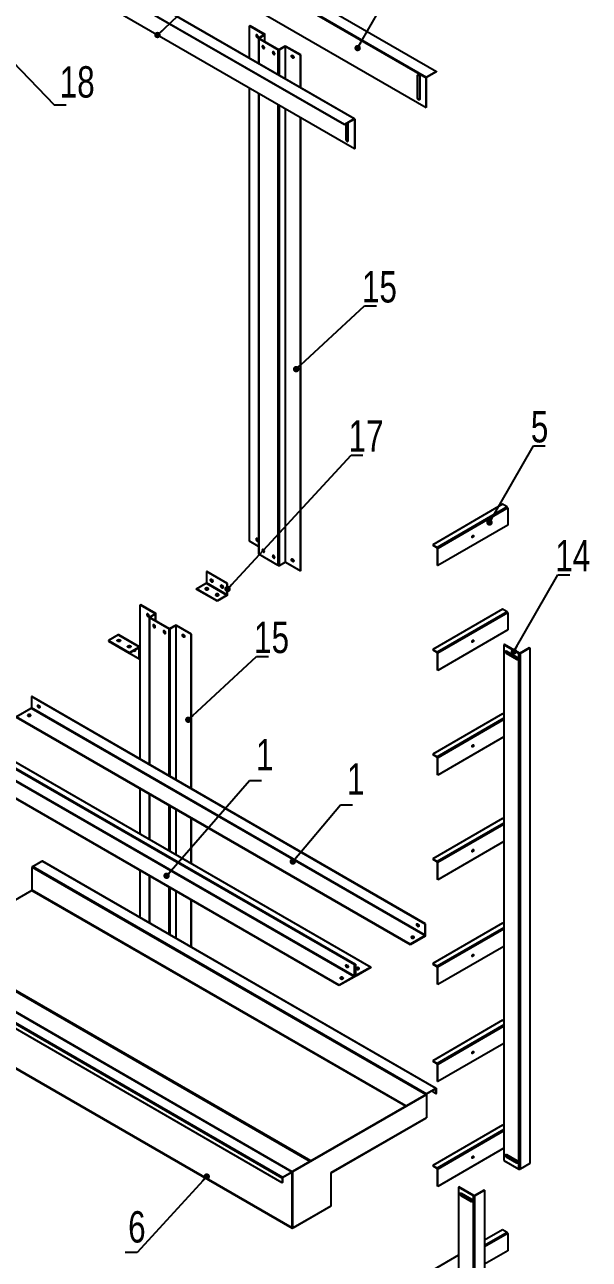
# Model space of a CAD drawing. Header units: millimetres. Extents: x 1982 to 4155, y 618 to 1642.
# Drawn here: x 2171.8 to 2237.9, y 708.3 to 852.7 of the extents above; entities that cross this region are included whole.
import ezdxf

# ---------------------------------------------------------------- set-up
doc = ezdxf.new("R2010")
doc.units = ezdxf.units.MM
doc.styles.add('SLDTEXTSTYLE0', font='TXT', dxfattribs={"width": 0.75})
doc.dimstyles.new('SLDDIMSTYLE0', dxfattribs={"dimscale": 1.5, "dimtxt": 2.116667, "dimasz": 1.5, "dimexe": 0, "dimexo": 0.0625, "dimgap": 0.529167, "dimtad": 1, "dimdec": 0, "dimlfac": 35, "dimrnd": 1e-09, "dimzin": 12, "dimdsep": 46, "dimtxsty": 'SLDTEXTSTYLE0', "dimcen": 0.09, "dimadec": 0, "dimazin": 3, "dimtfac": 1, "dimtdec": 0, "dimtofl": 0, "dimtmove": 0, "dimatfit": 3, "dimfxl": 1, "dimfrac": 2, "dimtolj": 1, "dimtzin": 12, "dimarcsym": 0})

msp = doc.modelspace()

# ---------------------------------------------------------------- linework, layer by layer
at = {"color": 7, "linetype": 'Continuous', "lineweight": 25}
for p, q in [((2173.927, 873.826), (2219.99, 847.235)), ((2218.778, 846.457), (2172.715, 873.048)), ((2172.783, 873.165), (2218.846, 846.574)), ((2172.715, 869.627), (2218.778, 843.035)), ((2210.377, 841.685), (2164.314, 868.276)), ((2210.425, 841.689), (2164.362, 868.281)), ((2209.232, 841.024), (2163.169, 867.616)), ((2209.232, 840.972), (2163.169, 867.563)), ((2210.399, 838.198), (2164.336, 864.79)), ((2198.162, 852.603), (2198.117, 852.577)), ((2198.117, 848.795), (2198.117, 852.577)), ((2198.117, 852.577), (2199.867, 851.566)), ((2198.162, 852.603), (2199.913, 851.593)), ((2199.187, 851.125), (2199.187, 848.177)), ((2199.215, 851.164), (2199.867, 851.541)), ((2199.26, 851.138), (2199.215, 851.164)), ((2199.26, 851.112), (2199.215, 851.086)), ((2199.215, 851.086), (2201.504, 849.764)), ((2199.215, 851.086), (2199.215, 848.161)), ((2199.26, 851.138), (2199.913, 851.514)), ((2199.26, 851.112), (2199.26, 851.138)), ((2199.26, 851.112), (2201.549, 849.791)), ((2199.867, 851.566), (2199.913, 851.593)), ((2199.867, 851.566), (2199.867, 851.541)), ((2199.867, 851.541), (2199.913, 851.514)), ((2199.913, 850.735), (2199.913, 851.514)), ((2199.941, 850.719), (2199.941, 851.554)), ((2201.549, 849.791), (2201.504, 849.764)), ((2201.504, 846.839), (2201.504, 849.764)), ((2202.246, 850.167), (2201.594, 849.791)), ((2201.594, 849.791), (2201.639, 849.764)), ((2202.292, 850.141), (2201.639, 849.764)), ((2201.639, 846.761), (2201.639, 849.764)), ((2202.292, 850.141), (2202.246, 850.167)), ((2202.292, 850.141), (2202.292, 846.384)), ((2202.336, 850.141), (2202.382, 850.167)), ((2204.087, 849.131), (2202.336, 850.141)), ((2202.336, 846.359), (2202.336, 850.141)), ((2204.132, 849.157), (2202.382, 850.167)), ((2204.132, 849.157), (2204.087, 849.131)), ((2204.087, 845.348), (2204.087, 849.131)), ((2204.132, 845.322), (2204.132, 849.157)), ((2217.831, 846.784), (2217.786, 846.758)), ((2217.786, 844.133), (2217.786, 846.758)), ((2217.831, 844.159), (2217.831, 846.784)), ((2218.043, 846.609), (2218.043, 843.984)), ((2218.824, 846.483), (2218.778, 846.457)), ((2218.778, 843.035), (2218.778, 846.457)), ((2218.824, 843.062), (2218.824, 846.483)), ((2219.99, 847.235), (2218.846, 846.574)), ((2219.99, 847.182), (2218.846, 846.521)), ((2218.846, 846.521), (2218.846, 846.574)), ((2219.99, 847.235), (2219.99, 847.182)), ((2198.117, 792.281), (2198.117, 845.288)), ((2199.187, 844.671), (2199.187, 790.829)), ((2199.215, 844.654), (2199.215, 790.79)), ((2201.504, 789.469), (2201.504, 843.333)), ((2201.639, 789.469), (2201.639, 843.255)), ((2217.831, 844.159), (2217.786, 844.133)), ((2202.292, 842.878), (2202.292, 789.845)), ((2202.336, 789.845), (2202.336, 842.853)), ((2204.087, 788.835), (2204.087, 841.842)), ((2204.132, 788.861), (2204.132, 841.816)), ((2218.824, 843.062), (2218.778, 843.035)), ((2210.377, 841.685), (2209.232, 841.024)), ((2210.377, 841.632), (2209.232, 840.972)), ((2209.232, 841.024), (2209.232, 840.972)), ((2209.406, 841.072), (2209.406, 839.296)), ((2209.452, 841.098), (2209.452, 839.322)), ((2209.664, 839.147), (2209.664, 841.221)), ((2210.377, 841.632), (2210.377, 841.685)), ((2210.377, 841.632), (2210.399, 841.619)), ((2210.399, 841.619), (2210.444, 841.646)), ((2210.399, 841.619), (2210.399, 838.198)), ((2210.444, 841.646), (2210.444, 838.224)), ((2209.406, 839.296), (2209.452, 839.322)), ((2210.399, 838.198), (2210.444, 838.224)), ((2227.741, 796.612), (2219.558, 791.889)), ((2228.279, 796.301), (2220.097, 791.578)), ((2228.347, 796.184), (2220.164, 791.461)), ((2228.279, 796.301), (2227.741, 796.612)), ((2228.347, 796.184), (2228.347, 794.163)), ((2228.347, 794.163), (2220.164, 789.439)), ((2199.187, 791.664), (2198.117, 792.281)), ((2219.558, 791.889), (2220.097, 791.578)), ((2219.558, 791.889), (2219.558, 791.836)), ((2219.558, 791.836), (2220.097, 791.526)), ((2220.097, 791.526), (2220.097, 791.578)), ((2220.119, 791.487), (2220.164, 791.461)), ((2220.119, 789.465), (2220.119, 791.487)), ((2220.164, 789.439), (2220.164, 791.461)), ((2201.504, 789.469), (2199.215, 790.79)), ((2199.864, 791.191), (2199.733, 791.115)), ((2201.639, 789.469), (2202.292, 789.845)), ((2202.336, 789.845), (2204.087, 788.835)), ((2193.148, 788.766), (2193.102, 788.739)), ((2193.102, 788.739), (2193.102, 787.418)), ((2195.527, 787.34), (2193.102, 788.739)), ((2195.572, 787.366), (2193.148, 788.766)), ((2204.132, 788.861), (2204.087, 788.835)), ((2220.164, 789.439), (2220.119, 789.465)), ((2191.936, 786.719), (2193.08, 787.379)), ((2193.08, 787.379), (2195.504, 785.98)), ((2195.527, 786.018), (2193.102, 787.418)), ((2195.572, 787.366), (2195.527, 787.34)), ((2195.527, 786.018), (2195.527, 787.34)), ((2195.572, 786.045), (2195.572, 787.366)), ((2194.36, 785.319), (2191.936, 786.719)), ((2191.936, 786.666), (2191.936, 786.719)), ((2194.36, 785.267), (2191.936, 786.666)), ((2195.504, 785.98), (2194.36, 785.319)), ((2195.504, 785.927), (2194.36, 785.267)), ((2195.504, 785.98), (2195.504, 785.927)), ((2195.527, 786.018), (2195.572, 786.045)), ((2185.394, 784.884), (2185.348, 784.858)), ((2185.348, 766.826), (2185.348, 784.858)), ((2185.348, 784.858), (2187.099, 783.847)), ((2185.394, 784.884), (2187.144, 783.873)), ((2194.36, 785.267), (2194.36, 785.319)), ((2227.741, 784.364), (2219.558, 779.641)), ((2228.279, 784.053), (2220.097, 779.33)), ((2228.279, 784.053), (2227.741, 784.364)), ((2186.418, 783.406), (2186.418, 766.208)), ((2186.447, 783.445), (2187.099, 783.821)), ((2186.492, 783.419), (2186.447, 783.445)), ((2186.492, 783.393), (2186.447, 783.367)), ((2186.447, 783.367), (2188.735, 782.045)), ((2186.447, 783.367), (2186.447, 766.192)), ((2186.492, 783.419), (2187.144, 783.795)), ((2186.492, 783.393), (2186.492, 783.419)), ((2186.492, 783.393), (2188.781, 782.072)), ((2187.099, 783.847), (2187.144, 783.873)), ((2187.099, 783.847), (2187.099, 783.821)), ((2187.099, 783.821), (2187.144, 783.795)), ((2187.144, 783.016), (2187.144, 783.795)), ((2187.172, 783), (2187.172, 783.834)), ((2228.347, 783.936), (2220.164, 779.212)), ((2228.347, 783.936), (2228.347, 781.915)), ((2182.79, 781.334), (2181.645, 780.673)), ((2182.79, 781.334), (2185.214, 779.934)), ((2185.262, 779.939), (2182.838, 781.339)), ((2188.781, 782.072), (2188.735, 782.045)), ((2188.735, 764.87), (2188.735, 782.045)), ((2189.478, 782.448), (2188.825, 782.072)), ((2188.825, 782.072), (2188.871, 782.045)), ((2189.523, 782.422), (2188.871, 782.045)), ((2188.871, 764.792), (2188.871, 782.045)), ((2189.523, 782.422), (2189.478, 782.448)), ((2189.523, 782.422), (2189.523, 764.416)), ((2189.568, 782.422), (2189.613, 782.448)), ((2191.318, 781.411), (2189.568, 782.422)), ((2189.568, 764.39), (2189.568, 782.422)), ((2191.364, 781.438), (2189.613, 782.448)), ((2191.364, 781.438), (2191.318, 781.411)), ((2191.318, 763.379), (2191.318, 781.411)), ((2191.364, 763.353), (2191.364, 781.438)), ((2228.347, 781.915), (2220.164, 777.191)), ((2181.645, 780.673), (2184.07, 779.274)), ((2181.645, 780.673), (2181.645, 780.621)), ((2181.645, 780.621), (2184.07, 779.221)), ((2182.812, 780.729), (2182.812, 780.565)), ((2182.812, 779.947), (2185.236, 778.547)), ((2182.812, 779.947), (2182.812, 779.947)), ((2184.07, 779.274), (2185.214, 779.934)), ((2184.07, 779.221), (2185.214, 779.882)), ((2185.214, 779.882), (2185.214, 779.934)), ((2185.214, 779.882), (2185.236, 779.869)), ((2185.236, 779.869), (2185.282, 779.895)), ((2185.236, 778.547), (2185.236, 779.869)), ((2185.282, 778.574), (2185.282, 779.895)), ((2227.943, 780.204), (2227.897, 780.178)), ((2227.897, 780.178), (2227.897, 719.882)), ((2229.648, 779.167), (2227.897, 780.178)), ((2229.693, 779.193), (2227.943, 780.204)), ((2229.738, 779.193), (2230.882, 779.854)), ((2229.783, 779.167), (2230.928, 779.828)), ((2230.928, 779.828), (2230.882, 779.854)), ((2230.928, 779.828), (2230.928, 719.532)), ((2184.07, 779.274), (2184.07, 779.221)), ((2185.282, 778.574), (2185.236, 778.547)), ((2219.558, 779.641), (2220.097, 779.33)), ((2219.558, 779.641), (2219.558, 779.588)), ((2219.558, 779.588), (2220.097, 779.277)), ((2220.097, 779.277), (2220.097, 779.33)), ((2220.119, 779.239), (2220.164, 779.212)), ((2220.119, 777.217), (2220.119, 779.239)), ((2220.164, 777.191), (2220.164, 779.212)), ((2228.2, 779.452), (2229.412, 778.752)), ((2228.246, 779.18), (2228.2, 779.154)), ((2229.412, 778.454), (2228.2, 779.154)), ((2229.458, 778.481), (2228.246, 779.18)), ((2229.458, 778.481), (2229.412, 778.454)), ((2229.693, 779.193), (2229.648, 779.167)), ((2229.648, 718.871), (2229.648, 779.167)), ((2229.738, 779.193), (2229.783, 779.167)), ((2229.783, 779.167), (2229.783, 718.871)), ((2220.164, 777.191), (2220.119, 777.217)), ((2172.67, 774.145), (2172.624, 774.119)), ((2218.687, 747.527), (2172.624, 774.119)), ((2172.624, 774.119), (2172.624, 772.797)), ((2218.733, 747.553), (2172.67, 774.145)), ((2170.851, 771.748), (2172.602, 772.758)), ((2172.602, 772.758), (2218.665, 746.167)), ((2218.687, 746.205), (2172.624, 772.797)), ((2216.914, 745.156), (2170.851, 771.748)), ((2216.914, 745.104), (2170.851, 771.695)), ((2227.741, 772.116), (2219.558, 767.393)), ((2227.897, 771.585), (2220.097, 767.082)), ((2227.897, 771.428), (2220.164, 766.964)), ((2227.897, 772.026), (2227.741, 772.116)), ((2210.399, 742.742), (2164.336, 769.334)), ((2210.444, 742.769), (2164.381, 769.36)), ((2164.427, 769.386), (2210.49, 742.795)), ((2164.472, 769.413), (2210.535, 742.821)), ((2166.245, 769.089), (2212.308, 742.497)), ((2227.897, 769.407), (2220.164, 764.943)), ((2208.626, 740.372), (2162.563, 766.963)), ((2208.626, 740.319), (2162.563, 766.911)), ((2164.314, 767.974), (2210.377, 741.382)), ((2210.399, 741.421), (2164.336, 768.012)), ((2219.558, 767.393), (2220.097, 767.082)), ((2219.558, 767.393), (2219.558, 767.34)), ((2219.558, 767.34), (2220.097, 767.029)), ((2220.097, 767.029), (2220.097, 767.082)), ((2220.119, 766.991), (2220.164, 766.964)), ((2220.119, 764.969), (2220.119, 766.991)), ((2220.164, 764.943), (2220.164, 766.964)), ((2220.164, 764.943), (2220.119, 764.969)), ((2185.348, 758.061), (2185.348, 763.326)), ((2186.418, 762.709), (2186.418, 757.443)), ((2186.447, 762.693), (2186.447, 757.427)), ((2188.735, 756.105), (2188.735, 761.371)), ((2188.871, 756.027), (2188.871, 761.293)), ((2189.523, 760.916), (2189.523, 755.651)), ((2189.568, 755.625), (2189.568, 760.891)), ((2191.318, 754.614), (2191.318, 759.88)), ((2191.364, 754.588), (2191.364, 759.854)), ((2227.741, 759.868), (2219.558, 755.144)), ((2227.897, 759.778), (2227.741, 759.868)), ((2227.897, 759.337), (2220.097, 754.834)), ((2227.897, 759.18), (2220.164, 754.716)), ((2227.897, 757.159), (2220.164, 752.695)), ((2219.558, 755.144), (2220.097, 754.834)), ((2219.558, 755.144), (2219.558, 755.092)), ((2172.715, 751.502), (2172.715, 754.146)), ((2218.71, 727.593), (2172.715, 754.146)), ((2172.783, 754.263), (2173.86, 754.884)), ((2172.783, 754.263), (2218.846, 727.671)), ((2219.923, 728.293), (2173.86, 754.884)), ((2219.97, 728.298), (2173.908, 754.889)), ((2185.348, 748.284), (2185.348, 753.757)), ((2219.558, 755.092), (2220.097, 754.781)), ((2220.097, 754.781), (2220.097, 754.834)), ((2220.119, 754.742), (2220.164, 754.716)), ((2220.119, 752.721), (2220.119, 754.742)), ((2220.164, 752.695), (2220.164, 754.716)), ((2186.418, 753.139), (2186.418, 747.667)), ((2186.447, 753.123), (2186.447, 747.651)), ((2220.164, 752.695), (2220.119, 752.721)), ((2172.693, 751.464), (2161.616, 745.069)), ((2172.693, 751.464), (2216.377, 726.246)), ((2216.421, 726.272), (2172.715, 751.502)), ((2188.735, 746.329), (2188.735, 751.802)), ((2188.871, 746.251), (2188.871, 751.724)), ((2189.523, 751.347), (2189.523, 745.874)), ((2189.568, 745.849), (2189.568, 751.321)), ((2191.318, 744.838), (2191.318, 750.311)), ((2191.364, 744.812), (2191.364, 750.284)), ((2218.733, 747.553), (2218.687, 747.527)), ((2218.687, 746.205), (2218.687, 747.527)), ((2218.733, 746.232), (2218.733, 747.553)), ((2227.741, 747.62), (2219.558, 742.896)), ((2227.897, 747.089), (2220.097, 742.586)), ((2227.897, 746.932), (2220.164, 742.468)), ((2227.897, 747.529), (2227.741, 747.62)), ((2157.025, 745.149), (2203.088, 718.557)), ((2203.136, 718.562), (2157.073, 745.154)), ((2161.616, 745.069), (2205.299, 719.851)), ((2218.665, 746.167), (2216.914, 745.156)), ((2218.665, 746.114), (2216.914, 745.104)), ((2216.914, 745.156), (2216.914, 745.104)), ((2218.665, 746.167), (2218.665, 746.114)), ((2218.687, 746.205), (2218.733, 746.232)), ((2201.944, 717.818), (2155.881, 744.41)), ((2201.944, 717.267), (2155.881, 743.858)), ((2155.949, 744.527), (2202.012, 717.936)), ((2205.164, 719.773), (2161.548, 744.952)), ((2227.897, 744.911), (2220.164, 740.447)), ((2210.444, 742.769), (2210.399, 742.742)), ((2210.399, 741.421), (2210.399, 742.742)), ((2210.444, 741.447), (2210.444, 742.769)), ((2210.49, 742.795), (2210.535, 742.821)), ((2210.49, 742.795), (2210.49, 741.473)), ((2210.535, 742.821), (2210.535, 741.499)), ((2212.308, 742.497), (2210.558, 741.487)), ((2212.308, 742.445), (2210.558, 741.434)), ((2212.308, 742.497), (2212.308, 742.445)), ((2219.558, 742.896), (2220.097, 742.586)), ((2219.558, 742.896), (2219.558, 742.844)), ((2219.558, 742.844), (2220.097, 742.533)), ((2220.097, 742.533), (2220.097, 742.586)), ((2220.119, 742.494), (2220.164, 742.468)), ((2220.119, 740.473), (2220.119, 742.494)), ((2220.164, 740.447), (2220.164, 742.468)), ((2210.377, 741.382), (2208.626, 740.372)), ((2210.377, 741.33), (2208.626, 740.319)), ((2210.377, 741.382), (2210.377, 741.33)), ((2210.399, 741.421), (2210.444, 741.447)), ((2210.444, 741.499), (2210.49, 741.473)), ((2210.444, 741.467), (2210.51, 741.429)), ((2210.535, 741.499), (2210.49, 741.473)), ((2210.558, 741.487), (2210.535, 741.499)), ((2210.558, 741.487), (2210.558, 741.434)), ((2208.626, 740.372), (2208.626, 740.319)), ((2220.164, 740.447), (2220.119, 740.473)), ((2203.111, 711.999), (2157.048, 738.591)), ((2157.068, 738.547), (2203.131, 711.955)), ((2227.741, 736.264), (2219.558, 731.541)), ((2227.897, 735.733), (2220.097, 731.23)), ((2227.897, 735.576), (2220.164, 731.112)), ((2227.897, 736.174), (2227.741, 736.264)), ((2227.897, 733.555), (2220.164, 729.091)), ((2219.558, 731.541), (2220.097, 731.23)), ((2219.558, 731.541), (2219.558, 731.488)), ((2219.558, 731.488), (2220.097, 731.177)), ((2220.097, 731.177), (2220.097, 731.23)), ((2220.119, 731.139), (2220.164, 731.112)), ((2220.119, 729.117), (2220.119, 731.139)), ((2220.164, 729.091), (2220.164, 731.112)), ((2219.923, 728.293), (2218.846, 727.671)), ((2219.923, 728.24), (2218.846, 727.619)), ((2219.445, 727.965), (2219.945, 727.676)), ((2219.923, 728.24), (2219.923, 728.293)), ((2219.923, 728.24), (2219.945, 728.227)), ((2219.945, 728.227), (2219.99, 728.254)), ((2219.945, 727.676), (2219.945, 728.227)), ((2219.99, 727.702), (2219.99, 728.254)), ((2220.164, 729.091), (2220.119, 729.117)), ((2203.156, 718.614), (2218.778, 727.632)), ((2203.202, 718.588), (2218.824, 727.606)), ((2218.778, 727.632), (2218.824, 727.606)), ((2218.824, 727.606), (2218.824, 724.859)), ((2218.846, 727.619), (2218.846, 727.671)), ((2219.99, 727.702), (2219.945, 727.676)), ((2218.824, 724.859), (2207.656, 718.412)), ((2207.679, 718.425), (2218.756, 724.82)), ((2218.756, 724.82), (2218.756, 724.82)), ((2227.741, 724.016), (2219.558, 719.292)), ((2227.897, 723.485), (2220.097, 718.982)), ((2227.897, 723.926), (2227.741, 724.016)), ((2227.897, 723.328), (2220.164, 718.864)), ((2227.897, 721.307), (2220.164, 716.843)), ((2228.2, 720.556), (2229.412, 719.856)), ((2219.558, 719.292), (2220.097, 718.982)), ((2219.558, 719.292), (2219.558, 719.24)), ((2219.558, 719.24), (2220.097, 718.929)), ((2227.897, 719.882), (2229.648, 718.871)), ((2228.246, 720.284), (2228.2, 720.258)), ((2229.412, 719.558), (2228.2, 720.258)), ((2229.458, 719.585), (2228.246, 720.284)), ((2229.458, 719.585), (2229.412, 719.558)), ((2230.928, 719.532), (2229.783, 718.871)), ((2201.989, 717.845), (2201.944, 717.818)), ((2201.944, 717.818), (2201.944, 717.267)), ((2201.989, 717.845), (2201.989, 717.293)), ((2202.012, 717.936), (2203.088, 718.557)), ((2202.012, 717.883), (2203.088, 718.505)), ((2202.012, 717.883), (2202.012, 717.936)), ((2203.088, 718.505), (2203.088, 718.557)), ((2203.088, 718.505), (2203.111, 718.492)), ((2203.111, 718.492), (2203.156, 718.518)), ((2203.111, 711.999), (2203.111, 718.492)), ((2203.156, 718.614), (2203.202, 718.588)), ((2203.156, 712), (2203.156, 718.614)), ((2203.156, 712.026), (2203.156, 718.518)), ((2203.202, 711.974), (2203.202, 718.588)), ((2207.656, 718.412), (2207.656, 714.545)), ((2207.679, 718.425), (2207.679, 718.425)), ((2220.097, 718.929), (2220.097, 718.982)), ((2220.119, 718.891), (2220.164, 718.864)), ((2220.119, 716.869), (2220.119, 718.891)), ((2220.164, 716.843), (2220.164, 718.864)), ((2201.944, 717.267), (2201.989, 717.293)), ((2220.164, 716.843), (2220.119, 716.869)), ((2222.626, 716.786), (2222.58, 716.76)), ((2222.58, 716.76), (2222.58, 656.464)), ((2224.331, 715.75), (2222.58, 716.76)), ((2224.376, 715.776), (2222.626, 716.786)), ((2224.421, 715.776), (2225.565, 716.437)), ((2224.466, 715.75), (2225.611, 716.41)), ((2225.611, 716.41), (2225.565, 716.437)), ((2225.611, 716.41), (2225.611, 656.115)), ((2222.883, 716.034), (2224.096, 715.334)), ((2222.929, 715.763), (2222.883, 715.737)), ((2224.096, 715.037), (2222.883, 715.737)), ((2224.141, 715.063), (2222.929, 715.763)), ((2224.141, 715.063), (2224.096, 715.037)), ((2224.376, 715.776), (2224.331, 715.75)), ((2224.331, 655.454), (2224.331, 715.75)), ((2224.421, 715.776), (2224.466, 715.75)), ((2224.466, 715.75), (2224.466, 655.454)), ((2207.589, 714.506), (2203.178, 711.96)), ((2207.656, 714.545), (2203.202, 711.974)), ((2207.589, 714.506), (2207.589, 714.506)), ((2203.156, 712.026), (2203.111, 711.999)), ((2203.156, 712), (2203.202, 711.974)), ((2203.178, 711.987), (2203.178, 711.96)), ((2227.741, 711.768), (2225.611, 710.538)), ((2228.279, 711.457), (2225.611, 709.917)), ((2228.347, 711.34), (2225.611, 709.76)), ((2228.279, 711.457), (2227.741, 711.768)), ((2228.347, 711.34), (2228.347, 709.318)), ((2228.347, 709.318), (2225.611, 707.739)), ((2222.58, 708.789), (2219.558, 707.044))]:
    msp.add_line(p, q, dxfattribs=at)
at = {"color": 7, "linetype": 'Continuous', "lineweight": 25, "flags": 128}
for points in [[(2198.897, 851.427), (2198.903, 851.379), (2198.919, 851.33), (2198.946, 851.282), (2198.979, 851.241), (2199.016, 851.209), (2199.055, 851.191), (2199.09, 851.186), (2199.12, 851.197), (2199.142, 851.221), (2199.153, 851.257), (2199.153, 851.301), (2199.142, 851.35), (2199.12, 851.399), (2199.09, 851.444), (2199.055, 851.481), (2199.016, 851.506), (2198.979, 851.518), (2198.946, 851.515), (2198.919, 851.497), (2198.903, 851.467), (2198.897, 851.427)], [(2198.963, 851.521), (2198.96, 851.517), (2198.946, 851.484), (2198.943, 851.442), (2198.951, 851.393), (2198.971, 851.344), (2198.999, 851.297), (2199.033, 851.258), (2199.071, 851.23)], [(2199.071, 851.23), (2199.109, 851.214), (2199.136, 851.213)], [(2199.753, 850.224), (2199.715, 850.239), (2199.681, 850.24), (2199.653, 850.226), (2199.633, 850.199), (2199.625, 850.16), (2199.628, 850.115), (2199.642, 850.065), (2199.666, 850.017), (2199.697, 849.973), (2199.734, 849.939), (2199.772, 849.917), (2199.809, 849.909), (2199.841, 849.916), (2199.865, 849.936), (2199.879, 849.97), (2199.882, 850.012), (2199.873, 850.06), (2199.854, 850.11), (2199.826, 850.156), (2199.791, 850.195), (2199.753, 850.224)], [(2199.688, 850.241), (2199.679, 850.225), (2199.67, 850.187), (2199.673, 850.141), (2199.687, 850.091), (2199.711, 850.043), (2199.743, 850), (2199.779, 849.965), (2199.818, 849.943), (2199.855, 849.935), (2199.864, 849.936)], [(2200.965, 849.524), (2200.927, 849.539), (2200.893, 849.54), (2200.865, 849.526), (2200.846, 849.499), (2200.837, 849.461), (2200.84, 849.415), (2200.854, 849.365), (2200.878, 849.317), (2200.91, 849.274), (2200.946, 849.239), (2200.985, 849.217), (2201.021, 849.209), (2201.053, 849.216), (2201.077, 849.237), (2201.091, 849.27), (2201.094, 849.312), (2201.085, 849.36), (2201.066, 849.41), (2201.038, 849.456), (2201.003, 849.496), (2200.965, 849.524)], [(2200.9, 849.541), (2200.891, 849.525), (2200.882, 849.487), (2200.885, 849.441), (2200.899, 849.392), (2200.923, 849.343), (2200.955, 849.3), (2200.992, 849.266), (2201.03, 849.243), (2201.067, 849.235), (2201.076, 849.236)], [(2203.306, 848.881), (2203.301, 848.841), (2203.284, 848.81), (2203.258, 848.793), (2203.225, 848.79), (2203.187, 848.802), (2203.149, 848.827), (2203.113, 848.864), (2203.083, 848.909), (2203.062, 848.958), (2203.05, 849.007), (2203.05, 849.051), (2203.062, 849.087), (2203.083, 849.111), (2203.113, 849.121), (2203.149, 849.117), (2203.187, 849.098), (2203.225, 849.067), (2203.258, 849.025), (2203.284, 848.978), (2203.301, 848.928), (2203.306, 848.881)], [(2203.112, 849.121), (2203.112, 849.12), (2203.098, 849.087), (2203.095, 849.045), (2203.103, 848.997), (2203.122, 848.947), (2203.151, 848.901), (2203.185, 848.862), (2203.223, 848.833)], [(2203.223, 848.833), (2203.261, 848.818), (2203.289, 848.816)], [(2217.786, 846.758), (2217.792, 846.8), (2217.81, 846.831), (2217.839, 846.847), (2217.875, 846.848), (2217.914, 846.832), (2217.954, 846.802), (2217.99, 846.76), (2218.019, 846.711), (2218.037, 846.659), (2218.043, 846.609)], [(2217.831, 846.784), (2217.837, 846.826), (2217.849, 846.849)], [(2218.043, 843.984), (2218.037, 843.942), (2218.019, 843.911), (2217.99, 843.895), (2217.954, 843.894), (2217.914, 843.91), (2217.875, 843.94), (2217.839, 843.982), (2217.81, 844.032), (2217.792, 844.084), (2217.786, 844.133)], [(2218.025, 843.919), (2218, 843.921), (2217.96, 843.936), (2217.92, 843.967), (2217.884, 844.008), (2217.856, 844.058), (2217.837, 844.11), (2217.831, 844.159)], [(2209.406, 839.296), (2209.413, 839.246), (2209.431, 839.194), (2209.46, 839.145), (2209.495, 839.103), (2209.535, 839.073), (2209.575, 839.057), (2209.611, 839.058), (2209.639, 839.074), (2209.658, 839.105), (2209.664, 839.147)], [(2209.452, 839.322), (2209.458, 839.273), (2209.477, 839.221), (2209.505, 839.171), (2209.541, 839.129), (2209.581, 839.099), (2209.621, 839.083), (2209.646, 839.082)], [(2224.256, 792.737), (2224.224, 792.725), (2224.195, 792.726), (2224.173, 792.741), (2224.16, 792.768), (2224.157, 792.804), (2224.165, 792.844), (2224.183, 792.886), (2224.209, 792.924), (2224.239, 792.954), (2224.272, 792.972), (2224.302, 792.978), (2224.328, 792.97), (2224.346, 792.949), (2224.354, 792.917), (2224.351, 792.878), (2224.338, 792.836), (2224.316, 792.796), (2224.288, 792.762), (2224.256, 792.737)], [(2198.897, 792.531), (2198.903, 792.484), (2198.919, 792.434), (2198.946, 792.386), (2198.979, 792.345), (2199.016, 792.314), (2199.055, 792.295), (2199.09, 792.29), (2199.12, 792.301), (2199.142, 792.325), (2199.153, 792.361), (2199.153, 792.405), (2199.142, 792.454), (2199.12, 792.503), (2199.09, 792.548), (2199.055, 792.585), (2199.016, 792.61), (2198.979, 792.622), (2198.946, 792.619), (2198.919, 792.602), (2198.903, 792.571), (2198.897, 792.531)], [(2198.96, 792.622), (2198.951, 792.606), (2198.943, 792.568), (2198.946, 792.522), (2198.96, 792.473), (2198.984, 792.424), (2199.015, 792.381), (2199.052, 792.347), (2199.091, 792.324), (2199.127, 792.316), (2199.137, 792.317)], [(2199.753, 791.328), (2199.715, 791.343), (2199.681, 791.344), (2199.653, 791.33), (2199.633, 791.303), (2199.625, 791.264), (2199.628, 791.219), (2199.642, 791.169), (2199.666, 791.121), (2199.697, 791.077), (2199.734, 791.043), (2199.772, 791.021), (2199.809, 791.013), (2199.841, 791.02), (2199.865, 791.04), (2199.879, 791.074), (2199.882, 791.116), (2199.873, 791.164), (2199.854, 791.214), (2199.826, 791.26), (2199.791, 791.299), (2199.753, 791.328)], [(2199.688, 791.345), (2199.679, 791.329), (2199.67, 791.291), (2199.673, 791.245), (2199.687, 791.195), (2199.711, 791.147), (2199.743, 791.104), (2199.779, 791.069), (2199.818, 791.047), (2199.855, 791.039), (2199.864, 791.04)], [(2200.965, 790.628), (2200.927, 790.643), (2200.893, 790.644), (2200.865, 790.63), (2200.846, 790.603), (2200.837, 790.565), (2200.84, 790.519), (2200.854, 790.469), (2200.878, 790.421), (2200.91, 790.378), (2200.946, 790.343), (2200.985, 790.321), (2201.021, 790.313), (2201.053, 790.32), (2201.077, 790.341), (2201.091, 790.374), (2201.094, 790.416), (2201.085, 790.465), (2201.066, 790.514), (2201.038, 790.56), (2201.003, 790.6), (2200.965, 790.628)], [(2200.9, 790.645), (2200.891, 790.629), (2200.882, 790.591), (2200.885, 790.545), (2200.899, 790.496), (2200.923, 790.447), (2200.955, 790.404), (2200.992, 790.37), (2201.03, 790.348), (2201.067, 790.339), (2201.076, 790.34)], [(2203.306, 789.985), (2203.301, 789.945), (2203.284, 789.914), (2203.258, 789.897), (2203.225, 789.894), (2203.187, 789.906), (2203.149, 789.931), (2203.113, 789.968), (2203.083, 790.013), (2203.062, 790.062), (2203.05, 790.111), (2203.05, 790.155), (2203.062, 790.191), (2203.083, 790.215), (2203.113, 790.226), (2203.149, 790.221), (2203.187, 790.202), (2203.225, 790.171), (2203.258, 790.13), (2203.284, 790.082), (2203.301, 790.032), (2203.306, 789.985)], [(2203.112, 790.225), (2203.103, 790.209), (2203.095, 790.171), (2203.098, 790.125), (2203.112, 790.076), (2203.135, 790.027), (2203.167, 789.984), (2203.204, 789.95), (2203.242, 789.928), (2203.279, 789.92), (2203.289, 789.92)], [(2193.572, 787.768), (2193.578, 787.81), (2193.594, 787.841), (2193.619, 787.86), (2193.652, 787.866), (2193.689, 787.857), (2193.728, 787.834), (2193.765, 787.8), (2193.798, 787.757), (2193.823, 787.709), (2193.839, 787.658), (2193.845, 787.611), (2193.839, 787.57), (2193.823, 787.538), (2193.798, 787.519), (2193.765, 787.514), (2193.728, 787.523), (2193.689, 787.545), (2193.652, 787.579), (2193.619, 787.622), (2193.594, 787.671), (2193.578, 787.721), (2193.572, 787.768)], [(2193.637, 787.865), (2193.623, 787.836), (2193.617, 787.795), (2193.623, 787.747), (2193.639, 787.697), (2193.665, 787.648), (2193.697, 787.605), (2193.734, 787.571), (2193.773, 787.549), (2193.811, 787.54), (2193.825, 787.54)], [(2194.784, 787.069), (2194.79, 787.11), (2194.806, 787.141), (2194.831, 787.16), (2194.864, 787.166), (2194.901, 787.157), (2194.94, 787.135), (2194.977, 787.1), (2195.01, 787.057), (2195.035, 787.009), (2195.051, 786.959), (2195.057, 786.911), (2195.051, 786.87), (2195.035, 786.838), (2195.01, 786.819), (2194.977, 786.814), (2194.94, 786.823), (2194.901, 786.845), (2194.864, 786.879), (2194.831, 786.922), (2194.806, 786.971), (2194.79, 787.021), (2194.784, 787.069)], [(2194.85, 787.165), (2194.835, 787.136), (2194.83, 787.095), (2194.835, 787.047), (2194.851, 786.997), (2194.877, 786.949), (2194.909, 786.906), (2194.947, 786.871), (2194.985, 786.849), (2195.023, 786.84), (2195.037, 786.841)], [(2193.011, 786.64), (2193.055, 786.621), (2193.107, 786.61), (2193.162, 786.608), (2193.215, 786.614), (2193.263, 786.629), (2193.302, 786.652), (2193.328, 786.68), (2193.34, 786.711), (2193.336, 786.742), (2193.317, 786.772), (2193.284, 786.797), (2193.24, 786.816), (2193.189, 786.827), (2193.134, 786.83), (2193.08, 786.823), (2193.032, 786.808), (2192.993, 786.785), (2192.967, 786.757), (2192.955, 786.727), (2192.959, 786.695), (2192.979, 786.665), (2193.011, 786.64)], [(2193.335, 786.692), (2193.317, 786.719), (2193.284, 786.745), (2193.24, 786.764), (2193.189, 786.775), (2193.134, 786.777), (2193.08, 786.77), (2193.032, 786.755), (2192.993, 786.733), (2192.967, 786.705), (2192.96, 786.692)], [(2194.224, 785.94), (2194.268, 785.921), (2194.319, 785.91), (2194.374, 785.908), (2194.427, 785.914), (2194.476, 785.93), (2194.514, 785.952), (2194.541, 785.98), (2194.552, 786.011), (2194.548, 786.042), (2194.529, 786.072), (2194.496, 786.098), (2194.452, 786.117), (2194.401, 786.128), (2194.346, 786.13), (2194.293, 786.123), (2194.244, 786.108), (2194.206, 786.086), (2194.179, 786.058), (2194.168, 786.027), (2194.172, 785.995), (2194.191, 785.965), (2194.224, 785.94)], [(2194.547, 785.993), (2194.529, 786.02), (2194.496, 786.045), (2194.452, 786.064), (2194.401, 786.075), (2194.346, 786.077), (2194.293, 786.071), (2194.244, 786.055), (2194.206, 786.033), (2194.179, 786.005), (2194.173, 785.993)], [(2186.129, 783.707), (2186.134, 783.66), (2186.151, 783.611), (2186.177, 783.563), (2186.21, 783.522), (2186.248, 783.49), (2186.286, 783.471), (2186.322, 783.467), (2186.352, 783.477), (2186.374, 783.501), (2186.385, 783.537), (2186.385, 783.582), (2186.374, 783.631), (2186.352, 783.68), (2186.322, 783.725), (2186.286, 783.761), (2186.248, 783.787), (2186.21, 783.799), (2186.177, 783.796), (2186.151, 783.778), (2186.134, 783.748), (2186.129, 783.707)], [(2186.192, 783.799), (2186.191, 783.798), (2186.177, 783.765), (2186.175, 783.722), (2186.183, 783.674), (2186.202, 783.625), (2186.23, 783.578), (2186.265, 783.539), (2186.303, 783.511)], [(2186.303, 783.511), (2186.341, 783.495), (2186.368, 783.493)], [(2186.985, 782.505), (2186.947, 782.52), (2186.912, 782.521), (2186.884, 782.507), (2186.865, 782.479), (2186.856, 782.441), (2186.859, 782.395), (2186.873, 782.346), (2186.897, 782.297), (2186.929, 782.254), (2186.966, 782.22), (2187.004, 782.198), (2187.041, 782.19), (2187.072, 782.196), (2187.096, 782.217), (2187.11, 782.25), (2187.113, 782.293), (2187.105, 782.341), (2187.086, 782.391), (2187.057, 782.437), (2187.023, 782.476), (2186.985, 782.505)], [(2186.919, 782.522), (2186.91, 782.506), (2186.902, 782.467), (2186.905, 782.422), (2186.919, 782.372), (2186.943, 782.324), (2186.974, 782.28), (2187.011, 782.246), (2187.049, 782.224), (2187.086, 782.216), (2187.096, 782.216)], [(2188.197, 781.805), (2188.159, 781.82), (2188.124, 781.821), (2188.096, 781.807), (2188.077, 781.78), (2188.069, 781.741), (2188.071, 781.696), (2188.085, 781.646), (2188.109, 781.598), (2188.141, 781.554), (2188.178, 781.52), (2188.216, 781.498), (2188.253, 781.49), (2188.285, 781.497), (2188.309, 781.517), (2188.323, 781.551), (2188.325, 781.593), (2188.317, 781.641), (2188.298, 781.691), (2188.27, 781.737), (2188.235, 781.776), (2188.197, 781.805)], [(2188.132, 781.822), (2188.123, 781.806), (2188.114, 781.768), (2188.117, 781.722), (2188.131, 781.672), (2188.155, 781.624), (2188.187, 781.581), (2188.223, 781.546), (2188.262, 781.524), (2188.298, 781.516), (2188.308, 781.517)], [(2190.538, 781.162), (2190.532, 781.121), (2190.516, 781.091), (2190.49, 781.074), (2190.456, 781.071), (2190.419, 781.082), (2190.381, 781.108), (2190.345, 781.145), (2190.315, 781.19), (2190.293, 781.239), (2190.282, 781.288), (2190.282, 781.332), (2190.293, 781.368), (2190.315, 781.392), (2190.345, 781.402), (2190.381, 781.398), (2190.419, 781.379), (2190.456, 781.348), (2190.49, 781.306), (2190.516, 781.259), (2190.532, 781.209), (2190.538, 781.162)], [(2190.344, 781.402), (2190.343, 781.401), (2190.329, 781.368), (2190.326, 781.326), (2190.335, 781.277), (2190.354, 781.228), (2190.382, 781.182), (2190.417, 781.142), (2190.455, 781.114)], [(2182.721, 780.594), (2182.688, 780.62), (2182.669, 780.649), (2182.665, 780.681), (2182.677, 780.712), (2182.703, 780.74), (2182.742, 780.762), (2182.79, 780.777), (2182.844, 780.784), (2182.898, 780.782), (2182.95, 780.771), (2182.994, 780.752), (2183.027, 780.726), (2183.046, 780.697), (2183.05, 780.665), (2183.038, 780.634), (2183.012, 780.606), (2182.973, 780.584), (2182.925, 780.569), (2182.871, 780.562), (2182.816, 780.564), (2182.765, 780.575), (2182.721, 780.594)], [(2182.67, 780.647), (2182.677, 780.66), (2182.703, 780.687), (2182.742, 780.71), (2182.79, 780.725), (2182.844, 780.732), (2182.898, 780.729), (2182.95, 780.718), (2182.994, 780.699), (2183.027, 780.674), (2183.045, 780.647)], [(2183.933, 779.895), (2183.9, 779.92), (2183.881, 779.95), (2183.877, 779.981), (2183.889, 780.012), (2183.915, 780.04), (2183.954, 780.062), (2184.002, 780.078), (2184.056, 780.084), (2184.111, 780.082), (2184.162, 780.071), (2184.206, 780.052), (2184.239, 780.027), (2184.258, 779.997), (2184.262, 779.965), (2184.25, 779.934), (2184.224, 779.907), (2184.185, 779.884), (2184.137, 779.869), (2184.083, 779.862), (2184.029, 779.865), (2183.977, 779.876), (2183.933, 779.895)], [(2183.882, 779.947), (2183.889, 779.96), (2183.915, 779.988), (2183.954, 780.01), (2184.002, 780.025), (2184.056, 780.032), (2184.111, 780.03), (2184.162, 780.019), (2184.206, 780), (2184.239, 779.974), (2184.257, 779.947)], [(2190.455, 781.114), (2190.493, 781.098), (2190.52, 781.097)], [(2224.256, 780.489), (2224.224, 780.477), (2224.195, 780.478), (2224.173, 780.493), (2224.16, 780.52), (2224.157, 780.555), (2224.165, 780.596), (2224.183, 780.638), (2224.209, 780.676), (2224.239, 780.705), (2224.272, 780.724), (2224.302, 780.73), (2224.328, 780.722), (2224.346, 780.7), (2224.354, 780.669), (2224.351, 780.63), (2224.338, 780.588), (2224.316, 780.548), (2224.288, 780.514), (2224.256, 780.489)], [(2184.767, 779.518), (2184.761, 779.477), (2184.745, 779.446), (2184.72, 779.427), (2184.687, 779.421), (2184.65, 779.43), (2184.611, 779.452), (2184.574, 779.487), (2184.559, 779.504)], [(2184.747, 779.612), (2184.761, 779.566), (2184.767, 779.518)], [(2228.2, 779.154), (2228.16, 779.184), (2228.124, 779.226), (2228.096, 779.276), (2228.078, 779.328), (2228.071, 779.377), (2228.078, 779.42), (2228.096, 779.45), (2228.124, 779.467), (2228.16, 779.467), (2228.2, 779.452)], [(2228.246, 779.18), (2228.206, 779.211), (2228.17, 779.253), (2228.141, 779.302), (2228.123, 779.354), (2228.117, 779.403), (2228.123, 779.446), (2228.135, 779.469)], [(2229.412, 778.752), (2229.452, 778.722), (2229.488, 778.68), (2229.517, 778.63), (2229.535, 778.578), (2229.541, 778.529), (2229.535, 778.486), (2229.517, 778.456), (2229.488, 778.439), (2229.452, 778.439), (2229.412, 778.454)], [(2229.523, 778.463), (2229.498, 778.465), (2229.458, 778.481)], [(2173.488, 773.121), (2173.526, 773.093), (2173.561, 773.054), (2173.589, 773.007), (2173.608, 772.958), (2173.616, 772.91), (2173.614, 772.867), (2173.599, 772.834), (2173.576, 772.813), (2173.544, 772.806), (2173.507, 772.814), (2173.469, 772.837), (2173.432, 772.871), (2173.4, 772.914), (2173.376, 772.963), (2173.362, 773.012), (2173.36, 773.058), (2173.368, 773.096), (2173.387, 773.123), (2173.415, 773.137), (2173.45, 773.137), (2173.488, 773.121)], [(2173.599, 772.833), (2173.589, 772.833), (2173.553, 772.841), (2173.514, 772.863), (2173.478, 772.897), (2173.446, 772.94), (2173.422, 772.989), (2173.408, 773.038), (2173.405, 773.084), (2173.414, 773.122), (2173.423, 773.138)], [(2172.495, 771.848), (2172.528, 771.874), (2172.546, 771.903), (2172.548, 771.935), (2172.534, 771.965), (2172.505, 771.991), (2172.464, 772.012), (2172.414, 772.024), (2172.36, 772.028), (2172.307, 772.022), (2172.259, 772.007), (2172.22, 771.985), (2172.195, 771.958), (2172.185, 771.927), (2172.191, 771.896), (2172.212, 771.867), (2172.248, 771.843), (2172.294, 771.826), (2172.346, 771.818), (2172.401, 771.819), (2172.452, 771.83), (2172.495, 771.848)], [(2172.543, 771.897), (2172.534, 771.912), (2172.505, 771.939), (2172.464, 771.959), (2172.414, 771.972), (2172.36, 771.975), (2172.307, 771.97), (2172.259, 771.955), (2172.22, 771.933), (2172.195, 771.905), (2172.19, 771.897)], [(2224.256, 768.241), (2224.224, 768.229), (2224.195, 768.23), (2224.173, 768.245), (2224.16, 768.272), (2224.157, 768.307), (2224.165, 768.348), (2224.183, 768.39), (2224.209, 768.428), (2224.239, 768.457), (2224.272, 768.476), (2224.302, 768.482), (2224.328, 768.473), (2224.346, 768.452), (2224.354, 768.421), (2224.351, 768.382), (2224.338, 768.34), (2224.316, 768.3), (2224.288, 768.265), (2224.256, 768.241)], [(2224.256, 755.993), (2224.224, 755.98), (2224.195, 755.982), (2224.173, 755.997), (2224.16, 756.023), (2224.157, 756.059), (2224.165, 756.1), (2224.183, 756.142), (2224.209, 756.179), (2224.239, 756.209), (2224.272, 756.228), (2224.302, 756.234), (2224.328, 756.225), (2224.346, 756.204), (2224.354, 756.173), (2224.351, 756.134), (2224.338, 756.092), (2224.316, 756.052), (2224.288, 756.017), (2224.256, 755.993)], [(2217.824, 747.527), (2217.862, 747.498), (2217.896, 747.459), (2217.924, 747.413), (2217.943, 747.363), (2217.952, 747.315), (2217.949, 747.273), (2217.935, 747.239), (2217.911, 747.219), (2217.879, 747.212), (2217.843, 747.22), (2217.804, 747.242), (2217.768, 747.276), (2217.736, 747.32), (2217.712, 747.368), (2217.698, 747.418), (2217.695, 747.463), (2217.704, 747.502), (2217.723, 747.529), (2217.751, 747.543), (2217.786, 747.542), (2217.824, 747.527)], [(2217.934, 747.239), (2217.925, 747.238), (2217.888, 747.246), (2217.85, 747.268), (2217.813, 747.303), (2217.781, 747.346), (2217.757, 747.394), (2217.743, 747.444), (2217.741, 747.49), (2217.749, 747.528), (2217.758, 747.544)], [(2217.346, 745.904), (2217.378, 745.929), (2217.396, 745.959), (2217.398, 745.99), (2217.384, 746.021), (2217.356, 746.047), (2217.314, 746.068), (2217.265, 746.08), (2217.211, 746.084), (2217.157, 746.078), (2217.109, 746.063), (2217.071, 746.041), (2217.046, 746.013), (2217.035, 745.982), (2217.042, 745.951), (2217.063, 745.923), (2217.099, 745.899), (2217.145, 745.882), (2217.197, 745.874), (2217.251, 745.875), (2217.303, 745.886), (2217.346, 745.904)], [(2217.394, 745.952), (2217.384, 745.968), (2217.356, 745.995), (2217.314, 746.015), (2217.265, 746.028), (2217.211, 746.031), (2217.157, 746.025), (2217.109, 746.011), (2217.071, 745.988), (2217.046, 745.961), (2217.041, 745.952)], [(2224.256, 743.745), (2224.224, 743.732), (2224.195, 743.734), (2224.173, 743.749), (2224.16, 743.775), (2224.157, 743.811), (2224.165, 743.852), (2224.183, 743.894), (2224.209, 743.931), (2224.239, 743.961), (2224.272, 743.98), (2224.302, 743.985), (2224.328, 743.977), (2224.346, 743.956), (2224.354, 743.924), (2224.351, 743.886), (2224.338, 743.844), (2224.316, 743.804), (2224.288, 743.769), (2224.256, 743.745)], [(2209.535, 742.742), (2209.573, 742.714), (2209.608, 742.674), (2209.636, 742.628), (2209.655, 742.579), (2209.664, 742.53), (2209.661, 742.488), (2209.647, 742.455), (2209.623, 742.434), (2209.591, 742.427), (2209.554, 742.435), (2209.516, 742.457), (2209.479, 742.492), (2209.448, 742.535), (2209.424, 742.583), (2209.41, 742.633), (2209.407, 742.679), (2209.415, 742.717), (2209.435, 742.744), (2209.463, 742.758), (2209.497, 742.758), (2209.535, 742.742)], [(2209.646, 742.454), (2209.637, 742.453), (2209.6, 742.462), (2209.562, 742.484), (2209.525, 742.518), (2209.493, 742.561), (2209.469, 742.61), (2209.455, 742.659), (2209.452, 742.705), (2209.461, 742.743), (2209.47, 742.759)], [(2210.664, 742.397), (2210.632, 742.371), (2210.614, 742.342), (2210.612, 742.31), (2210.626, 742.28), (2210.655, 742.254), (2210.696, 742.233), (2210.746, 742.221), (2210.8, 742.217), (2210.853, 742.223), (2210.901, 742.238), (2210.939, 742.26), (2210.965, 742.287), (2210.975, 742.318), (2210.969, 742.349), (2210.947, 742.378), (2210.912, 742.402), (2210.866, 742.419), (2210.813, 742.427), (2210.759, 742.426), (2210.708, 742.415), (2210.664, 742.397)], [(2210.664, 742.344), (2210.632, 742.319), (2210.617, 742.296)], [(2210.969, 742.296), (2210.969, 742.297), (2210.947, 742.326), (2210.912, 742.349), (2210.866, 742.366), (2210.813, 742.374), (2210.759, 742.373), (2210.708, 742.363), (2210.664, 742.344)], [(2209.058, 741.119), (2209.09, 741.145), (2209.108, 741.174), (2209.11, 741.206), (2209.096, 741.236), (2209.067, 741.262), (2209.026, 741.283), (2208.976, 741.295), (2208.922, 741.299), (2208.869, 741.293), (2208.821, 741.278), (2208.783, 741.256), (2208.757, 741.229), (2208.747, 741.198), (2208.753, 741.167), (2208.775, 741.138), (2208.81, 741.114), (2208.856, 741.097), (2208.909, 741.089), (2208.963, 741.09), (2209.014, 741.101), (2209.058, 741.119)], [(2209.106, 741.168), (2209.096, 741.183), (2209.067, 741.21), (2209.026, 741.23), (2208.976, 741.243), (2208.922, 741.246), (2208.869, 741.241), (2208.821, 741.226), (2208.783, 741.204), (2208.757, 741.176), (2208.753, 741.168)], [(2224.256, 732.389), (2224.224, 732.377), (2224.195, 732.378), (2224.173, 732.393), (2224.16, 732.42), (2224.157, 732.455), (2224.165, 732.496), (2224.183, 732.538), (2224.209, 732.576), (2224.239, 732.605), (2224.272, 732.624), (2224.302, 732.63), (2224.328, 732.621), (2224.346, 732.6), (2224.354, 732.569), (2224.351, 732.53), (2224.338, 732.488), (2224.316, 732.448), (2224.288, 732.413), (2224.256, 732.389)], [(2228.2, 720.258), (2228.16, 720.288), (2228.124, 720.33), (2228.096, 720.38), (2228.078, 720.432), (2228.071, 720.481), (2228.078, 720.524), (2228.096, 720.555), (2228.124, 720.571), (2228.16, 720.571), (2228.2, 720.556)], [(2228.246, 720.284), (2228.206, 720.315), (2228.17, 720.357), (2228.141, 720.406), (2228.123, 720.458), (2228.117, 720.508), (2228.123, 720.55), (2228.135, 720.573)], [(2224.256, 720.141), (2224.224, 720.128), (2224.195, 720.13), (2224.173, 720.145), (2224.16, 720.171), (2224.157, 720.207), (2224.165, 720.248), (2224.183, 720.29), (2224.209, 720.327), (2224.239, 720.357), (2224.272, 720.376), (2224.302, 720.382), (2224.328, 720.373), (2224.346, 720.352), (2224.354, 720.321), (2224.351, 720.282), (2224.338, 720.24), (2224.316, 720.2), (2224.288, 720.165), (2224.256, 720.141)], [(2229.412, 719.856), (2229.452, 719.826), (2229.488, 719.784), (2229.517, 719.734), (2229.535, 719.682), (2229.541, 719.633), (2229.535, 719.591), (2229.517, 719.56), (2229.488, 719.543), (2229.452, 719.543), (2229.412, 719.558)], [(2229.523, 719.568), (2229.498, 719.569), (2229.458, 719.585)], [(2222.883, 715.737), (2222.844, 715.767), (2222.808, 715.809), (2222.779, 715.858), (2222.761, 715.91), (2222.755, 715.96), (2222.761, 716.002), (2222.779, 716.033), (2222.808, 716.049), (2222.844, 716.05), (2222.883, 716.034)], [(2222.929, 715.763), (2222.889, 715.793), (2222.853, 715.835), (2222.825, 715.884), (2222.806, 715.936), (2222.8, 715.986), (2222.806, 716.028), (2222.818, 716.051)], [(2224.096, 715.334), (2224.135, 715.304), (2224.171, 715.262), (2224.2, 715.213), (2224.218, 715.161), (2224.224, 715.111), (2224.218, 715.069), (2224.2, 715.038), (2224.171, 715.022), (2224.135, 715.021), (2224.096, 715.037)], [(2224.206, 715.046), (2224.181, 715.047), (2224.141, 715.063)]]:
    msp.add_lwpolyline(points, dxfattribs=at)
at = {"color": 7, "linetype": 'Continuous', "lineweight": 25}
for centre, radius, start, end in [((2199.23, 851.125), 0.0419, 110.78065, 249.21935), ((2199.265, 851.125), 0.0138, 110.79259, 249.22347), ((2199.862, 851.554), 0.0138, 290.78708, 69.22898), ((2199.898, 851.554), 0.0419, 290.77838, 69.22162), ((2201.571, 849.895), 0.147, 242.61049, 297.38951), ((2201.571, 849.834), 0.0486, 242.62572, 297.36893), ((2202.314, 850.037), 0.147, 62.60704, 117.39296), ((2202.314, 850.098), 0.0485, 62.59901, 117.39564), ((2218.925, 846.45), 0.147, 122.60678, 177.39322), ((2218.872, 846.481), 0.0485, 122.60531, 177.38933), ((2210.403, 841.652), 0.0419, 350.78738, 129.20187), ((2210.385, 841.621), 0.0138, 350.7949, 129.21041), ((2228.2, 796.177), 0.147, 2.59801, 57.39846), ((2224.128, 792.925), 0.179, 282.71223, 17.29322), ((2220.017, 791.454), 0.147, 2.59801, 57.39846), ((2220.07, 791.485), 0.0485, 2.61924, 57.38076), ((2199.235, 790.834), 0.0482, 185.69739, 245.62063), ((2202.314, 789.802), 0.0485, 62.59901, 117.39564), ((2201.571, 789.6), 0.147, 242.61049, 297.38951), ((2193.054, 787.42), 0.0485, 302.61187, 357.38813), ((2195.425, 786.051), 0.147, 302.60727, 357.39273), ((2195.478, 786.021), 0.0485, 302.61187, 357.38813), ((2228.2, 783.929), 0.147, 2.60031, 57.39617), ((2186.461, 783.406), 0.0419, 110.78606, 249.21394), ((2186.497, 783.406), 0.0138, 110.79259, 249.22347), ((2187.094, 783.834), 0.0138, 290.7802, 69.23586), ((2187.129, 783.834), 0.0419, 290.77838, 69.22162), ((2182.818, 781.295), 0.0482, 65.69017, 125.61941), ((2188.803, 782.176), 0.147, 242.61342, 297.38658), ((2188.803, 782.115), 0.0486, 242.62572, 297.36893), ((2189.546, 782.317), 0.147, 62.60704, 117.39296), ((2189.546, 782.379), 0.0485, 62.59551, 117.39913), ((2185.241, 779.902), 0.0419, 350.79087, 129.19838), ((2185.223, 779.871), 0.0138, 350.78643, 129.20282), ((2224.128, 780.677), 0.179, 282.70981, 17.29563), ((2184.751, 779.62), 0.172, 211.47005, 268.50251), ((2220.017, 779.206), 0.147, 2.60031, 57.39617), ((2220.07, 779.236), 0.0486, 2.63706, 57.36294), ((2229.715, 779.298), 0.147, 242.61213, 297.39139), ((2229.715, 779.237), 0.0486, 242.62695, 297.36836), ((2172.576, 772.799), 0.0485, 302.60456, 357.39276), ((2224.128, 768.428), 0.179, 282.71049, 17.29496), ((2220.017, 766.958), 0.147, 2.59916, 57.39732), ((2220.07, 766.988), 0.0485, 2.62146, 57.3839), ((2224.128, 756.18), 0.179, 282.71049, 17.29496), ((2172.862, 754.139), 0.147, 122.60563, 177.39437), ((2173.888, 754.845), 0.0482, 65.69432, 125.61731), ((2220.017, 754.71), 0.147, 2.59916, 57.39732), ((2220.07, 754.74), 0.0486, 2.62815, 57.37185), ((2172.667, 751.505), 0.0485, 302.60518, 357.39482), ((2218.586, 746.238), 0.147, 302.60399, 357.39601), ((2218.639, 746.208), 0.0485, 302.60456, 357.39276), ((2224.128, 743.932), 0.179, 282.71102, 17.29442), ((2209.752, 742.719), 0.253, 171.42213, 248.57333), ((2209.82, 742.758), 0.278, 184.25401, 235.74005), ((2220.017, 742.461), 0.147, 2.60243, 57.39404), ((2220.07, 742.492), 0.0486, 2.63386, 57.3715), ((2210.297, 741.454), 0.147, 302.60501, 357.39499), ((2210.35, 741.423), 0.0485, 302.60493, 357.39507), ((2210.531, 741.467), 0.0419, 170.78466, 309.20459), ((2210.549, 741.497), 0.0138, 170.7861, 309.20314), ((2224.128, 732.576), 0.179, 282.71164, 17.29381), ((2220.017, 731.106), 0.147, 2.6008, 57.39568), ((2220.07, 731.136), 0.0486, 2.6294, 57.37595), ((2219.949, 728.26), 0.0419, 350.78613, 129.20312), ((2219.931, 728.23), 0.0138, 350.78619, 129.19502), ((2218.919, 727.554), 0.138, 121.9546, 151.14231), ((2218.872, 727.578), 0.0485, 122.60924, 177.39344), ((2224.128, 720.328), 0.179, 282.71075, 17.29469), ((2202.091, 717.812), 0.147, 122.60642, 177.3938), ((2202.038, 717.842), 0.0485, 122.60817, 177.39183), ((2203.115, 718.525), 0.0419, 350.78708, 129.20151), ((2203.097, 718.494), 0.0138, 350.78955, 129.1997), ((2207.705, 718.384), 0.0485, 122.60444, 177.39556), ((2220.017, 718.858), 0.147, 2.59916, 57.39732), ((2220.07, 718.888), 0.0485, 2.62443, 57.38092), ((2229.715, 719.002), 0.147, 242.61213, 297.39139), ((2224.399, 715.88), 0.147, 242.61219, 297.39126), ((2224.399, 715.819), 0.0486, 242.62646, 297.36844), ((2203.152, 711.993), 0.0419, 170.78635, 309.20289), ((2228.2, 711.333), 0.147, 2.60008, 57.3964)]:
    msp.add_arc(centre, radius, start, end, dxfattribs=at)

# ---------------------------------------------------------------- texts
at = {"style": 'SLDTEXTSTYLE0', "width": 0.75}
for s, height, p in [('18', 3.6648, (2175.939, 844.179)), ('15', 3.6648, (2211.287, 820.212)), ('5', 3.665, (2231.039, 803.849)), ('17', 3.6648, (2209.717, 802.769)), ('14', 3.6648, (2233.895, 788.773)), ('15', 3.6648, (2198.674, 779.211)), ('1', 3.665, (2198.893, 765.502)), ('1', 3.665, (2209.539, 762.641)), ('6', 3.665, (2183.943, 710.279))]:
    msp.add_text(s, height=height, dxfattribs=at).set_placement(p)
at = {"insert": (2187.011, 732.347), "char_height": 3.175, "attachment_point": 7, "style": 'SLDTEXTSTYLE0'}
msp.add_mtext('\\A1;', dxfattribs=at)

# ---------------------------------------------------------------- leaders
for points in [[(2187.367, 851.494), (2202.6, 866.042), (2203.999, 866.042)], [(2210.782, 849.967), (2215.908, 858.941), (2217.307, 858.941)], [(2165.515, 853.478), (2175.287, 843.327), (2176.686, 843.327)], [(2203.594, 812.416), (2211.58, 819.819), (2212.978, 819.819)], [(2226.205, 794.482), (2231.332, 803.456), (2232.73, 803.456)], [(2195.572, 786.705), (2210.009, 802.376), (2211.408, 802.376)], [(2229.061, 779.406), (2234.188, 788.38), (2235.586, 788.38)], [(2190.98, 771.416), (2198.966, 778.818), (2200.365, 778.818)], [(2188.437, 753.167), (2198.125, 764.33), (2199.524, 764.33)], [(2203.201, 754.84), (2208.771, 761.469), (2210.169, 761.469)], [(2193.136, 717.995), (2185.008, 709.108), (2183.61, 709.108)]]:
    msp.add_leader(points, dimstyle='SLDDIMSTYLE0', override={"dimasz": 0.5, "dimldrblk": 'DOT'})

doc.saveas('drawing.dxf')
